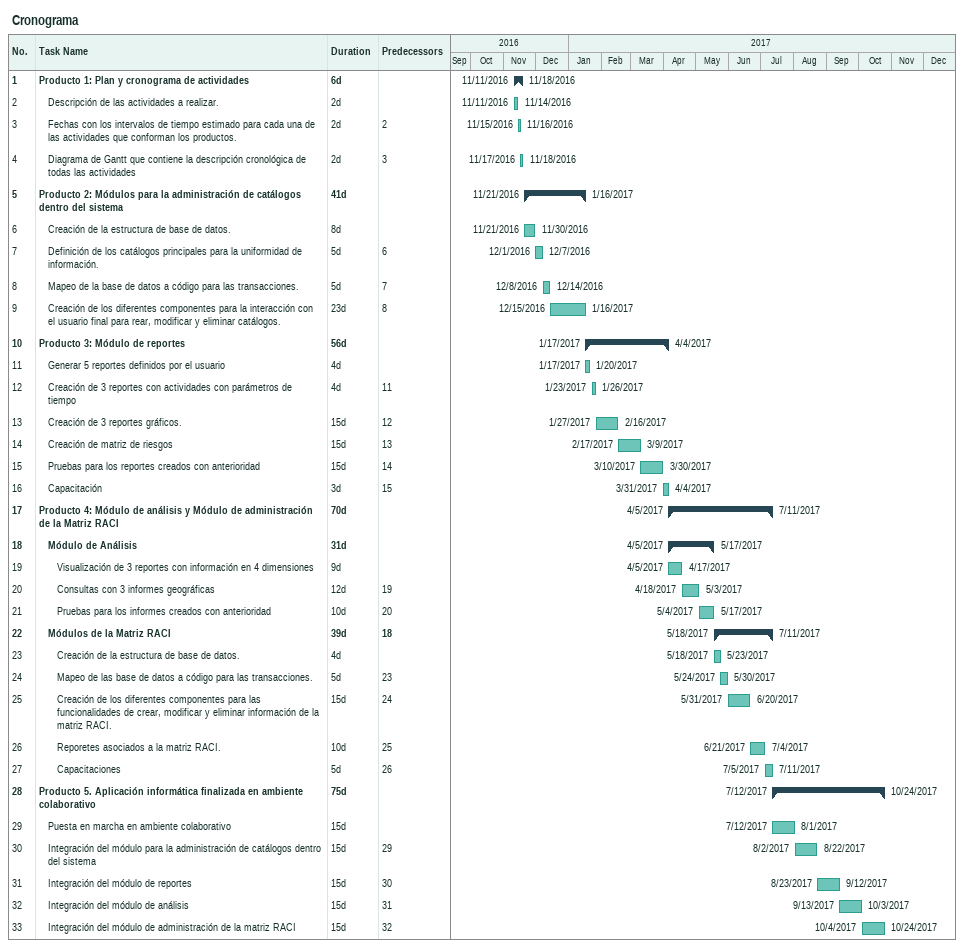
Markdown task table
Cronograma

| ID | Level | Task | Duration | Start | Finish | Predecessors |
|---|---|---|---|---|---|---|
| 1 | 1 | **Producto 1: Plan y cronograma de actividades** | 6d | 2016-11-11 | 2016-11-18 |  |
| 2 | 2 | Descripción de las actividades a realizar. | 2d | 2016-11-11 | 2016-11-14 |  |
| 3 | 2 | Fechas con los intervalos de tiempo estimado para cada una de las actividades que conforman los productos. | 2d | 2016-11-15 | 2016-11-16 | 2 |
| 4 | 2 | Diagrama de Gantt que contiene la descripción cronológica de todas las actividades | 2d | 2016-11-17 | 2016-11-18 | 3 |
| 5 | 1 | **Producto 2: Módulos para la administración de catálogos dentro del sistema** | 41d | 2016-11-21 | 2017-01-16 |  |
| 6 | 2 | Creación de la estructura de base de datos. | 8d | 2016-11-21 | 2016-11-30 |  |
| 7 | 2 | Definición de los catálogos principales para la uniformidad de información. | 5d | 2016-12-01 | 2016-12-07 | 6 |
| 8 | 2 | Mapeo de la base de datos a código para las transacciones. | 5d | 2016-12-08 | 2016-12-14 | 7 |
| 9 | 2 | Creación de los diferentes componentes para la interacción con el usuario final para rear, modificar y eliminar catálogos. | 23d | 2016-12-15 | 2017-01-16 | 8 |
| 10 | 1 | **Producto 3: Módulo de reportes** | 56d | 2017-01-17 | 2017-04-04 |  |
| 11 | 2 | Generar 5 reportes definidos por el usuario | 4d | 2017-01-17 | 2017-01-20 |  |
| 12 | 2 | Creación de 3 reportes con actividades con parámetros de tiempo | 4d | 2017-01-23 | 2017-01-26 | 11 |
| 13 | 2 | Creación de 3 reportes gráficos. | 15d | 2017-01-27 | 2017-02-16 | 12 |
| 14 | 2 | Creación de matriz de riesgos | 15d | 2017-02-17 | 2017-03-09 | 13 |
| 15 | 2 | Pruebas para los reportes creados con anterioridad | 15d | 2017-03-10 | 2017-03-30 | 14 |
| 16 | 2 | Capacitación | 3d | 2017-03-31 | 2017-04-04 | 15 |
| 17 | 1 | **Producto 4: Módulo de análisis y Módulo de administración de la Matriz RACI** | 70d | 2017-04-05 | 2017-07-11 |  |
| 18 | 2 | **Módulo de Análisis** | 31d | 2017-04-05 | 2017-05-17 |  |
| 19 | 3 | Visualización de 3 reportes con información en 4 dimensiones | 9d | 2017-04-05 | 2017-04-17 |  |
| 20 | 3 | Consultas con 3 informes geográficas | 12d | 2017-04-18 | 2017-05-03 | 19 |
| 21 | 3 | Pruebas para los informes creados con anterioridad | 10d | 2017-05-04 | 2017-05-17 | 20 |
| 22 | 2 | **Módulos de la Matriz RACI** | 39d | 2017-05-18 | 2017-07-11 | 18 |
| 23 | 3 | Creación de la estructura de base de datos. | 4d | 2017-05-18 | 2017-05-23 |  |
| 24 | 3 | Mapeo de las base de datos a código para las transacciones. | 5d | 2017-05-24 | 2017-05-30 | 23 |
| 25 | 3 | Creación de los diferentes componentes para las funcionalidades de crear, modificar y eliminar información de la matriz RACI. | 15d | 2017-05-31 | 2017-06-20 | 24 |
| 26 | 3 | Reporetes asociados a la matriz RACI. | 10d | 2017-06-21 | 2017-07-04 | 25 |
| 27 | 3 | Capacitaciones | 5d | 2017-07-05 | 2017-07-11 | 26 |
| 28 | 1 | **Producto 5. Aplicación informática finalizada en ambiente colaborativo** | 75d | 2017-07-12 | 2017-10-24 |  |
| 29 | 2 | Puesta en marcha en ambiente colaborativo | 15d | 2017-07-12 | 2017-08-01 |  |
| 30 | 2 | Integración del módulo para la administración de catálogos dentro del sistema | 15d | 2017-08-02 | 2017-08-22 | 29 |
| 31 | 2 | Integración del módulo de reportes | 15d | 2017-08-23 | 2017-09-12 | 30 |
| 32 | 2 | Integración del módulo de análisis | 15d | 2017-09-13 | 2017-10-03 | 31 |
| 33 | 2 | Integración del módulo de administración de la matriz RACI | 15d | 2017-10-04 | 2017-10-24 | 32 |
